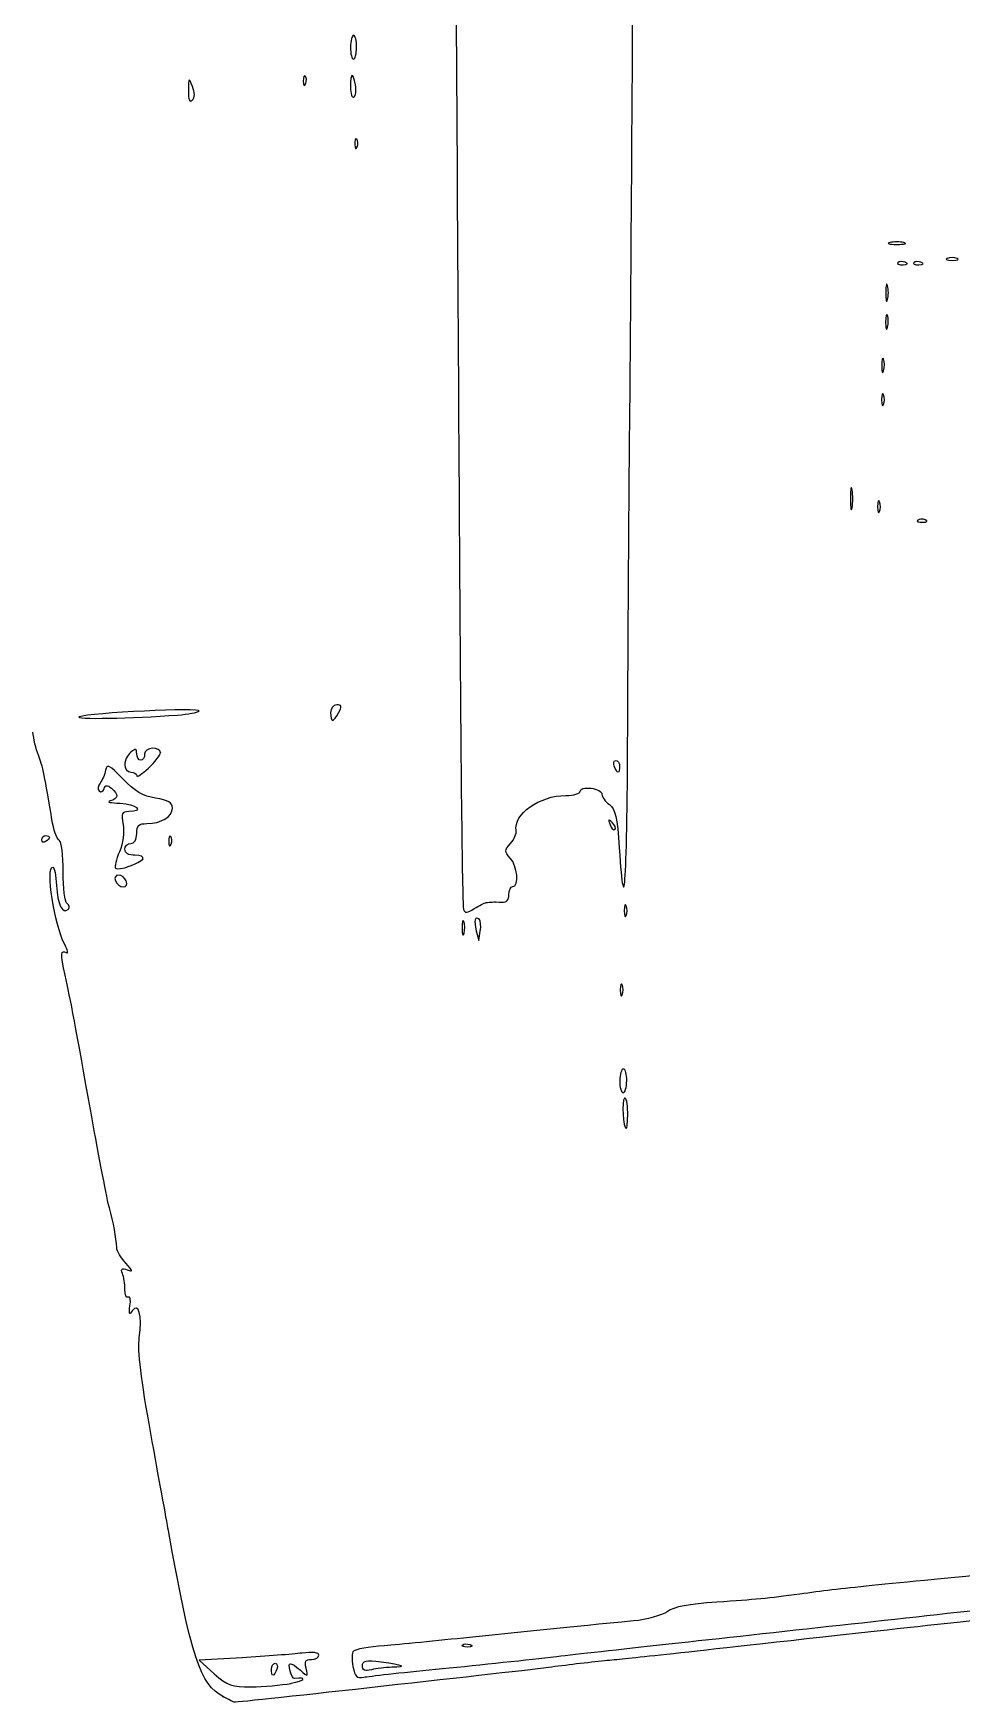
# Model space of a CAD drawing. Extents: x 548 to 695, y 110 to 247.
# Drawn here: x 604.64 to 618.51, y 136.57 to 161.5 of the extents above; entities that cross this region are included whole.
import ezdxf

# ---------------------------------------------------------------- set-up
doc = ezdxf.new("R2010")
doc.units = 0
doc.layers.add('Layer_1', color=7, linetype='CONTINUOUS')

msp = doc.modelspace()

# ---------------------------------------------------------------- linework, layer by layer
at = {"layer": 'Layer_1', "color": 7}
for points in [[(609.467386, 161.292246)], [(617.643213, 158.375792)], [(618.441846, 158.139383)], [(617.402948, 157.730287)], [(617.342287, 156.103597)], [(617.283128, 154.505367)], [(606.791169, 151.319735)], [(609.198605, 151.355169)], [(613.318252, 150.554098)], [(604.761902, 149.456211)], [(606.025531, 148.841575)], [(613.497118, 148.471654)], [(613.438072, 147.288472)], [(613.504545, 145.855644)], [(608.194517, 137.070085)]]:
    msp.add_lwpolyline(points, close=True, dxfattribs=at)
for points in [[(608.700756, 160.863024), (608.70189, 160.863024)], [(607.014454, 160.707118), (607.015304, 160.707118)], [(609.449953, 160.729512), (609.449953, 160.729795)], [(609.469795, 159.917783), (609.470929, 159.917783)], [(617.669036, 158.080139), (617.669036, 158.081272)], [(617.905729, 158.080139), (617.905729, 158.081272)], [(617.399717, 157.287742), (617.401077, 157.287742)], [(617.340557, 156.637049), (617.341918, 156.637049)], [(616.871594, 154.682532), (616.871594, 154.682816)], [(617.964917, 154.234035), (617.964917, 154.235169)], [(606.536561, 150.758192), (606.536561, 150.757909)], [(613.287496, 149.714674), (613.28778, 149.714674)], [(606.68949, 149.505477), (606.690624, 149.505477)], [(606.275943, 149.173285), (606.273959, 149.172378)], [(611.069981, 148.23618), (611.071342, 148.23618)], [(611.255594, 148.099266), (611.296413, 147.953849), (611.316255, 148.09218)], [(611.302082, 148.264809), (611.303499, 148.264809)], [(613.519285, 145.385802), (613.518718, 145.385858)], [(611.050082, 137.432239), (611.050082, 137.431106)], [(607.757726, 137.242148), (607.113865, 137.204447), (607.339502, 137.003471)], [(609.555061, 137.12142), (609.555146, 137.121137)], [(608.490255, 136.85862), (608.490312, 136.860038)], [(610.648498, 137.07), (610.649546, 137.07068)], [(607.465814, 136.66354), (607.476359, 136.656794)]]:
    msp.add_lwpolyline(points, dxfattribs=at)
for points in [[(610.94245, 163.903351), (610.962293, 160.470765), (610.993191, 155.5992), (611.008498, 153.077613)], [(613.549729, 155.709241), (613.561068, 156.652809), (613.586296, 160.326454), (613.604721, 163.872907)], [(609.422882, 161.469694), (609.39737, 161.469694), (609.37611, 161.389757), (609.37611, 161.292246)], [(609.37611, 161.292246), (609.37611, 161.194734), (609.395953, 161.114797), (609.420614, 161.114797)], [(609.420614, 161.114797), (609.446126, 161.114797), (609.466252, 161.194734), (609.467386, 161.292246)], [(609.467386, 161.292246), (609.468633, 161.389757), (609.447543, 161.469694), (609.422882, 161.469694)], [(607.015304, 160.707118), (606.961446, 160.84148), (606.957761, 160.837795), (606.954359, 160.646173)], [(608.70189, 160.863024), (608.682047, 160.882866), (608.668157, 160.84885), (608.670709, 160.785354)], [(608.706425, 160.749638), (608.723433, 160.792441), (608.720598, 160.843465), (608.700756, 160.863024)], [(609.449953, 160.729795), (609.411118, 160.932756), (609.375969, 160.917732), (609.375969, 160.698047)], [(606.954359, 160.646173), (606.951865, 160.506142), (606.968532, 160.461354), (607.011619, 160.503024)], [(607.011619, 160.503024), (607.052154, 160.543559), (607.053288, 160.612441), (607.014454, 160.707118)], [(608.670709, 160.785354), (608.673543, 160.716472), (608.687717, 160.702299), (608.706425, 160.749638)], [(609.375969, 160.698047), (609.375969, 160.598551), (609.398646, 160.53137), (609.427276, 160.548661)], [(609.427276, 160.548661), (609.455622, 160.565669), (609.465543, 160.647591), (609.449953, 160.729512)], [(609.470929, 159.917783), (609.451087, 159.937625), (609.437197, 159.903609), (609.439748, 159.840113)], [(609.439748, 159.840113), (609.442583, 159.771231), (609.456756, 159.757058), (609.475465, 159.804397)], [(609.475465, 159.804397), (609.492472, 159.8472), (609.489638, 159.898224), (609.469795, 159.917783)], [(617.436283, 158.375792), (617.379307, 158.361619), (617.424945, 158.347446), (617.539748, 158.347446)], [(617.643213, 158.375792), (617.586236, 158.389965), (617.492976, 158.389965), (617.436283, 158.375792)], [(617.539748, 158.347446), (617.653701, 158.347446), (617.700189, 158.358784), (617.643213, 158.375792)], [(617.55565, 158.075603), (617.535808, 158.055761), (617.569824, 158.041871), (617.63332, 158.044422)], [(617.669036, 158.081272), (617.626233, 158.09828), (617.575209, 158.095446), (617.55565, 158.075603)], [(617.63332, 158.044422), (617.702202, 158.047257), (617.716375, 158.06143), (617.669036, 158.080139)], [(617.792343, 158.075603), (617.772501, 158.055761), (617.806517, 158.041871), (617.870013, 158.044422)], [(617.905729, 158.081272), (617.862926, 158.09828), (617.811902, 158.095446), (617.792343, 158.075603)], [(617.870013, 158.044422), (617.938895, 158.047257), (617.953068, 158.06143), (617.905729, 158.080139)], [(618.293877, 158.139383), (618.253342, 158.122375), (618.285373, 158.109619), (618.367861, 158.109619)], [(618.441846, 158.139383), (618.40131, 158.156391), (618.334696, 158.156391), (618.293877, 158.139383)], [(618.367861, 158.109619), (618.449216, 158.109619), (618.482381, 158.123792), (618.441846, 158.139383)], [(617.402948, 157.730287), (617.388775, 157.787263), (617.374602, 157.741625), (617.374602, 157.626822)], [(617.374602, 157.626822), (617.374602, 157.512869), (617.38594, 157.466381), (617.402948, 157.523357)], [(617.402948, 157.523357), (617.417121, 157.580334), (617.417121, 157.673594), (617.402948, 157.730287)], [(617.401077, 157.287742), (617.384069, 157.32771), (617.372731, 157.282072), (617.372731, 157.183143)], [(617.372731, 157.183143), (617.373978, 157.085631), (617.386904, 157.05275), (617.402211, 157.110293)], [(617.402211, 157.110293), (617.416384, 157.167836), (617.416384, 157.247773), (617.399717, 157.287742)], [(617.341918, 156.637049), (617.32491, 156.677017), (617.313572, 156.63138), (617.313572, 156.53245)], [(617.343052, 156.4596), (617.357225, 156.517143), (617.357225, 156.59708), (617.340557, 156.637049)], [(617.313572, 156.53245), (617.314819, 156.434939), (617.327745, 156.402057), (617.343052, 156.4596)], [(617.342287, 156.103597), (617.325279, 156.144416), (617.312523, 156.112101), (617.312523, 156.029613)], [(617.342287, 155.955628), (617.359295, 155.996164), (617.359295, 156.062778), (617.342287, 156.103597)], [(617.312523, 156.029613), (617.312523, 155.948258), (617.326696, 155.915093), (617.342287, 155.955628)], [(613.519682, 151.339805), (613.525351, 152.799449), (613.539524, 154.765701), (613.549729, 155.709241)], [(616.871594, 154.682816), (616.85742, 154.75595), (616.846082, 154.696989), (616.846082, 154.549587)], [(616.871594, 154.416359), (616.885767, 154.489493), (616.885767, 154.609398), (616.871594, 154.682532)], [(616.846082, 154.549587), (616.846082, 154.40332), (616.85742, 154.343225), (616.871594, 154.416359)], [(617.283128, 154.505367), (617.26612, 154.545902), (617.253364, 154.513871), (617.253364, 154.431383)], [(617.253364, 154.431383), (617.253364, 154.350028), (617.267537, 154.316863), (617.283128, 154.357398)], [(617.283128, 154.357398), (617.300135, 154.397934), (617.300135, 154.464548), (617.283128, 154.505367)], [(617.851531, 154.229499), (617.831688, 154.209657), (617.865704, 154.195767), (617.9292, 154.198318)], [(617.964917, 154.235169), (617.922113, 154.252176), (617.87109, 154.249342), (617.851531, 154.229499)], [(617.9292, 154.198318), (617.998082, 154.201153), (618.011972, 154.215326), (617.964917, 154.234035)], [(611.008498, 153.077613), (611.022671, 150.556054), (611.04875, 148.458756), (611.063773, 148.416945)], [(605.323843, 151.294224), (605.214709, 151.252554), (606.126331, 151.268712), (606.791169, 151.319735)], [(607.114885, 151.381247), (607.167893, 151.434255), (605.474504, 151.351767), (605.323843, 151.294224)], [(606.791169, 151.319735), (606.947357, 151.331074), (607.093143, 151.35942), (607.114885, 151.381247)], [(609.170258, 151.473373), (609.118951, 151.473373), (609.07955, 151.422066), (609.07955, 151.355169)], [(609.07955, 151.355169), (609.07955, 151.289972), (609.090888, 151.236964), (609.107896, 151.236964)], [(609.107896, 151.236964), (609.122069, 151.236964), (609.163739, 151.290255), (609.198605, 151.355169)], [(609.198605, 151.355169), (609.249061, 151.449562), (609.243676, 151.473373), (609.170258, 151.473373)], [(613.392406, 149.334831), (613.469792, 148.135181), (613.511178, 148.785931), (613.519682, 151.339805)], [(604.712211, 150.721682), (604.675361, 150.812107), (604.639077, 150.967162), (604.631424, 151.066346)], [(606.181663, 150.741468), (606.181663, 150.819987), (606.164655, 150.824239), (606.092939, 150.764145)], [(606.418356, 150.822822), (606.352592, 150.822822), (606.300151, 150.78342), (606.300151, 150.734098)], [(606.536561, 150.757909), (606.536561, 150.793625), (606.483269, 150.822822), (606.418356, 150.822822)], [(604.914321, 149.758668), (604.813124, 150.386173), (604.775424, 150.566485), (604.712211, 150.721682)], [(605.975613, 150.365367), (605.770384, 150.578816), (605.736085, 150.596107), (605.717376, 150.495477)], [(606.092939, 150.764145), (606.044183, 150.723609), (606.004214, 150.640554), (606.004214, 150.579326)], [(606.004214, 150.579326), (606.004214, 150.518381), (606.044183, 150.468208), (606.092939, 150.468208)], [(606.240907, 150.645373), (606.208309, 150.645373), (606.181663, 150.68846), (606.181663, 150.741468)], [(606.300151, 150.734098), (606.300151, 150.685342), (606.274639, 150.645373), (606.240907, 150.645373)], [(606.359112, 150.527452), (606.456624, 150.618728), (606.536561, 150.722476), (606.536561, 150.758192)], [(613.318252, 150.554098), (613.298409, 150.602854), (613.309748, 150.642822), (613.340929, 150.642822)], [(613.340929, 150.642822), (613.372394, 150.642822), (613.398189, 150.602854), (613.398189, 150.554098)], [(605.717376, 150.495477), (605.706038, 150.431698), (605.668337, 150.345241), (605.634605, 150.303855)], [(606.463257, 150.078898), (606.275036, 150.108945), (606.153061, 150.180661), (605.975613, 150.365367)], [(606.092939, 150.468208), (606.141695, 150.468208), (606.181663, 150.445531), (606.181663, 150.414917)], [(606.181663, 150.414917), (606.181663, 150.385436), (606.2616, 150.437594), (606.359112, 150.527452)], [(613.375512, 150.465373), (613.361339, 150.465373), (613.336961, 150.505342), (613.318252, 150.554098)], [(613.398189, 150.554098), (613.398189, 150.505342), (613.38685, 150.465373), (613.375512, 150.465373)], [(605.634605, 150.303855), (605.600872, 150.262469), (605.594069, 150.209178), (605.620432, 150.18565)], [(605.620432, 150.18565), (605.645943, 150.162973), (605.678825, 150.177146), (605.693849, 150.219099)], [(605.693849, 150.219099), (605.713691, 150.277776), (605.740337, 150.279477), (605.804117, 150.227603)], [(605.804117, 150.227603), (605.915802, 150.13491), (605.908715, 150.069146), (605.784274, 150.036548)], [(606.714123, 149.930079), (606.714123, 150.012), (606.652611, 150.048567), (606.463257, 150.078898)], [(611.852655, 149.595449), (611.803332, 149.83611), (612.204208, 150.118866), (612.594737, 150.118866)], [(612.594737, 150.118866), (612.711808, 150.118866), (612.807619, 150.147213), (612.807619, 150.181795)], [(612.807619, 150.181795), (612.807619, 150.216661), (612.880753, 150.236504), (612.970328, 150.226299)], [(612.970328, 150.226299), (613.059902, 150.214961), (613.133036, 150.175559), (613.133036, 150.136157)], [(613.133036, 150.136157), (613.133036, 150.096756), (613.183209, 150.028157), (613.244438, 149.98337)], [(605.784274, 150.036548), (605.727298, 150.022375), (605.792778, 150.006501), (605.932243, 150.002532)], [(605.932243, 150.002532), (606.178006, 149.996863), (606.30154, 149.877241), (606.062636, 149.877241)], [(606.062636, 149.877241), (605.958321, 149.877241), (605.946416, 149.851729), (605.977313, 149.685052)], [(606.333487, 149.699055), (606.545235, 149.699055), (606.714123, 149.801386), (606.714123, 149.930079)], [(613.244438, 149.98337), (613.334863, 149.917323), (613.362926, 149.79515), (613.392406, 149.334831)], [(605.022321, 149.450202), (604.986605, 149.472879), (604.937849, 149.612343), (604.914321, 149.758668)], [(605.977313, 149.685052), (605.999991, 149.568831), (605.977569, 149.408107), (605.923172, 149.27845)], [(606.18155, 149.551087), (606.18155, 149.670425), (606.210746, 149.699055), (606.333487, 149.699055)], [(611.767049, 149.40326), (611.823175, 149.465055), (611.861443, 149.551795), (611.852655, 149.595449)], [(613.28778, 149.714674), (613.229386, 149.772784), (613.222583, 149.765981), (613.254614, 149.681509)], [(613.254614, 149.681509), (613.277291, 149.623115), (613.30989, 149.590233), (613.328032, 149.608658)], [(613.328032, 149.608658), (613.345039, 149.625666), (613.32806, 149.674706), (613.287496, 149.714674)], [(604.761902, 149.456211), (604.761902, 149.490794), (604.787414, 149.518857), (604.821146, 149.518857)], [(604.821146, 149.430699), (604.788548, 149.410857), (604.761902, 149.422195), (604.761902, 149.456211)], [(604.821146, 149.518857), (604.853745, 149.518857), (604.880391, 149.507518), (604.880391, 149.493345)], [(604.880391, 149.493345), (604.880391, 149.479172), (604.854879, 149.450825), (604.821146, 149.430699)], [(605.082699, 148.976957), (605.085534, 149.230658), (605.060022, 149.42537), (605.022321, 149.450202)], [(606.004101, 149.314394), (606.004101, 149.36315), (606.044069, 149.403118), (606.092825, 149.403118)], [(606.092825, 149.403118), (606.148101, 149.403118), (606.18155, 149.458961), (606.18155, 149.551087)], [(606.690624, 149.505477), (606.670781, 149.52532), (606.656891, 149.491304), (606.659443, 149.427808)], [(606.659443, 149.427808), (606.662277, 149.358926), (606.67645, 149.344753), (606.695159, 149.392091)], [(606.695159, 149.392091), (606.712167, 149.434894), (606.709332, 149.485918), (606.68949, 149.505477)], [(611.764214, 149.182441), (611.672939, 149.283071), (611.673222, 149.298378), (611.767049, 149.40326)], [(605.923172, 149.27845), (605.873849, 149.160529), (605.84777, 149.049694), (605.865628, 149.031836)], [(605.865628, 149.031836), (605.907014, 148.990734), (606.232403, 149.102702), (606.275943, 149.173285)], [(606.155471, 149.225669), (606.060227, 149.225669), (606.004101, 149.258551), (606.004101, 149.314394)], [(606.273959, 149.172378), (606.290967, 149.201858), (606.238809, 149.225669), (606.155471, 149.225669)], [(611.803049, 148.758236), (611.89886, 148.758236), (611.870797, 149.064831), (611.764214, 149.182441)], [(605.101975, 147.901408), (604.952022, 148.178636), (604.818794, 149.049524), (604.926227, 149.048532)], [(604.926227, 149.048532), (604.951739, 149.048532), (604.9764, 148.924091), (604.983203, 148.772438)], [(605.140243, 148.504791), (605.105376, 148.527468), (605.080148, 148.735814), (605.082699, 148.976957)], [(605.911011, 148.930299), (605.863672, 148.930299), (605.844397, 148.893732), (605.864523, 148.841575)], [(605.864523, 148.841575), (605.884365, 148.792819), (605.934822, 148.75285), (605.979043, 148.75285)], [(606.025531, 148.841575), (606.005688, 148.890331), (605.955232, 148.930299), (605.911011, 148.930299)], [(605.979043, 148.75285), (606.026381, 148.75285), (606.045657, 148.789417), (606.025531, 148.841575)], [(604.983203, 148.772438), (604.994542, 148.498328), (605.076746, 148.336809), (605.160085, 148.420035)], [(611.64034, 148.524661), (611.708939, 148.518992), (611.743805, 148.555276), (611.743805, 148.636063)], [(611.743805, 148.636063), (611.743805, 148.703244), (611.769317, 148.758236), (611.803049, 148.758236)], [(605.160085, 148.420035), (605.182762, 148.442712), (605.177093, 148.482113), (605.140243, 148.504791)], [(611.063773, 148.416945), (611.08645, 148.35685), (611.119049, 148.359402), (611.225065, 148.428283)], [(611.303499, 148.264809), (611.239153, 148.329156), (611.214491, 148.244967), (611.255594, 148.099266)], [(611.225065, 148.428283), (611.298765, 148.476756), (611.379269, 148.517575), (611.403647, 148.518992)], [(611.403647, 148.518992), (611.429159, 148.520863), (611.467994, 148.524661), (611.492372, 148.527496)], [(611.492372, 148.527496), (611.517883, 148.530331), (611.583364, 148.529367), (611.64034, 148.524661)], [(613.497118, 148.471654), (613.48011, 148.512189), (613.467354, 148.480157), (613.467354, 148.397669)], [(613.467354, 148.397669), (613.467354, 148.316315), (613.481528, 148.28315), (613.497118, 148.323685)], [(613.497118, 148.323685), (613.514126, 148.36422), (613.514126, 148.430835), (613.497118, 148.471654)], [(611.071342, 148.23618), (611.054334, 148.276148), (611.042712, 148.23051), (611.042995, 148.131581)], [(611.042995, 148.131581), (611.044243, 148.034069), (611.057169, 148.001187), (611.072476, 148.058731)], [(611.072476, 148.058731), (611.086649, 148.116274), (611.086649, 148.196211), (611.069981, 148.23618)], [(611.316255, 148.09218), (611.327594, 148.168148), (611.321924, 148.245817), (611.302082, 148.264809)], [(605.127487, 147.771865), (605.16462, 147.749187), (605.152998, 147.807298), (605.101975, 147.901408)], [(605.113313, 147.433606), (605.042164, 147.758117), (605.044715, 147.822463), (605.127487, 147.771865)], [(605.503899, 145.351701), (605.268057, 146.669584), (605.192995, 147.069468), (605.113313, 147.433606)], [(613.438072, 147.288472), (613.421065, 147.329291), (613.408309, 147.296976), (613.408309, 147.214488)], [(613.408309, 147.214488), (613.408309, 147.133134), (613.422482, 147.099969), (613.438072, 147.140504)], [(613.438072, 147.140504), (613.45508, 147.181039), (613.45508, 147.247654), (613.438072, 147.288472)], [(613.454372, 146.033093), (613.424041, 146.033093), (613.399096, 145.953156), (613.399096, 145.855644)], [(613.399096, 145.855644), (613.399096, 145.758132), (613.421773, 145.678195), (613.449269, 145.678195)], [(613.449269, 145.678195), (613.477616, 145.678195), (613.50171, 145.758132), (613.504545, 145.855644)], [(613.504545, 145.855644), (613.50738, 145.953156), (613.484702, 146.033093), (613.454372, 146.033093)], [(613.471096, 145.596472), (613.425175, 145.568126), (613.448419, 145.145707), (613.496608, 145.145707)], [(613.518718, 145.385858), (613.518718, 145.517953), (613.496041, 145.61263), (613.471096, 145.596472)], [(605.773191, 143.961506), (605.741726, 144.075458), (605.620403, 144.70098), (605.503899, 145.351701)], [(613.496608, 145.145707), (613.507946, 145.145707), (613.519285, 145.253707), (613.519285, 145.385802)], [(605.882891, 143.366315), (605.874387, 143.516551), (605.834419, 143.74046), (605.773191, 143.961506)], [(606.018387, 143.133307), (605.946387, 143.210693), (605.885443, 143.315575), (605.882891, 143.366315)], [(606.041065, 143.034094), (606.131773, 142.999228), (606.128088, 143.014252), (606.018387, 143.133307)], [(605.969065, 142.98137), (605.940718, 143.053654), (605.957726, 143.065843), (606.041065, 143.034094)], [(606.005065, 142.740709), (606.005065, 142.821213), (605.988057, 142.929496), (605.969065, 142.98137)], [(606.055805, 142.625339), (606.027458, 142.608331), (606.005065, 142.659921), (606.005065, 142.740709)], [(606.081317, 142.495795), (606.09549, 142.584236), (606.084151, 142.64263), (606.055805, 142.625339)], [(606.116183, 142.422094), (606.069978, 142.355764), (606.061757, 142.373055), (606.081317, 142.495795)], [(606.220214, 142.021928), (606.264151, 142.355027), (606.21171, 142.558583), (606.116183, 142.422094)], [(606.392844, 140.589893), (606.245159, 141.402869), (606.194135, 141.825657), (606.220214, 142.021928)], [(606.655616, 139.140539), (606.626419, 139.303247), (606.508214, 139.955414), (606.392844, 140.589893)], [(607.476359, 136.656794), (607.125146, 136.847565), (606.999373, 137.22823), (606.655616, 139.140539)], [(619.552715, 138.548608), (617.174476, 138.324671), (616.738167, 138.279883), (616.092038, 138.192236)], [(616.092038, 138.192236), (615.611934, 138.127039), (615.428476, 138.109465), (614.849726, 138.072047)], [(616.358183, 137.692375), (618.131395, 137.886548), (619.9416, 138.085937), (620.380857, 138.135118)], [(614.108806, 137.929465), (614.026602, 137.871921), (613.800369, 137.809843), (613.605969, 137.791134)], [(614.849726, 138.072047), (614.428866, 138.043701), (614.215077, 138.003732), (614.108806, 137.929465)], [(613.605969, 137.791134), (612.638929, 137.697874), (611.932819, 137.627291), (611.152441, 137.545087)], [(612.365074, 137.250397), (612.78806, 137.299153), (614.584942, 137.498145), (616.358183, 137.692375)], [(616.968737, 137.607562), (613.967499, 137.274775), (613.578898, 137.232397), (613.212265, 137.197843)], [(619.157537, 137.844822), (618.669496, 137.793798), (617.684542, 137.686932), (616.968737, 137.607562)], [(609.880564, 137.420362), (609.652942, 137.40052), (609.446154, 137.36622), (609.421351, 137.342126)], [(611.152441, 137.545087), (610.680643, 137.49548), (610.108328, 137.439354), (609.880564, 137.420362)], [(611.127751, 137.401058), (611.065389, 137.398564), (611.030523, 137.412397), (611.050082, 137.432239)], [(611.050082, 137.431106), (611.069924, 137.450948), (611.120665, 137.453783), (611.163468, 137.436775)], [(611.163468, 137.436775), (611.210523, 137.416932), (611.196633, 137.403893), (611.127751, 137.401058)], [(608.65302, 137.31103), (608.51469, 137.294022), (608.111858, 137.262841), (607.757726, 137.242148)], [(608.194517, 137.070085), (608.194517, 137.118841), (608.220028, 137.158809), (608.251776, 137.158809)], [(608.251776, 137.158809), (608.283241, 137.158809), (608.293729, 137.118841), (608.274454, 137.070085)], [(608.472737, 137.042589), (608.43532, 137.186022), (608.475572, 137.189424), (608.628076, 137.053928)], [(608.904454, 137.279565), (608.904454, 137.318967), (608.810627, 137.330589), (608.65302, 137.31103)], [(608.712265, 137.083408), (608.686753, 137.186589), (608.703761, 137.216636), (608.791635, 137.216636)], [(608.791635, 137.216636), (608.853713, 137.216636), (608.904454, 137.244983), (608.904454, 137.279565)], [(609.421351, 137.342126), (609.395839, 137.319449), (609.393005, 137.214283), (609.412847, 137.110819)], [(609.412847, 137.110819), (609.443461, 136.957181), (609.473509, 136.927984), (609.576123, 136.950945)], [(609.68829, 137.06246), (609.590778, 137.036948), (609.555061, 137.051121), (609.555061, 137.12142)], [(609.555146, 137.121137), (609.555146, 137.199657), (609.602769, 137.209294), (609.83606, 137.178964)], [(609.83606, 137.178964), (610.166523, 137.135594), (610.236822, 137.100161), (609.99395, 137.099027)], [(610.649546, 137.07068), (611.170129, 137.120854), (611.942117, 137.201641), (612.365074, 137.250397)], [(613.212265, 137.197843), (613.0008, 137.178), (612.628101, 137.134913), (612.384066, 137.102031)], [(607.339502, 137.003471), (607.540762, 136.824321), (607.600857, 136.803061), (607.894639, 136.80703)], [(612.384066, 137.102031), (611.959039, 137.045055), (607.689014, 136.571329), (607.64383, 136.576233)], [(607.894639, 136.80703), (608.075773, 136.809524), (608.343846, 136.832542), (608.490255, 136.85862)], [(608.217194, 136.981361), (608.20302, 136.981361), (608.194517, 137.021329), (608.194517, 137.070085)], [(608.274454, 137.070085), (608.254611, 137.021329), (608.22995, 136.981361), (608.217194, 136.981361)], [(608.541052, 136.931187), (608.521209, 136.928693), (608.489461, 136.978526), (608.472737, 137.042589)], [(608.490312, 136.860038), (608.694406, 136.896321), (608.737209, 136.956699), (608.541052, 136.931187)], [(608.628076, 137.053928), (608.741461, 136.953865), (608.744296, 136.954998), (608.712265, 137.083408)], [(609.576123, 136.950945), (609.645288, 136.965118), (610.127915, 137.019827), (610.648498, 137.07)], [(609.99395, 137.099027), (609.898989, 137.098431), (609.761509, 137.082019), (609.68829, 137.06246)], [(607.64383, 136.576233), (607.632491, 136.57748), (607.551704, 136.616769), (607.465814, 136.66354)]]:
    msp.add_open_spline(points, degree=3, dxfattribs=at)

doc.saveas('drawing.dxf')
